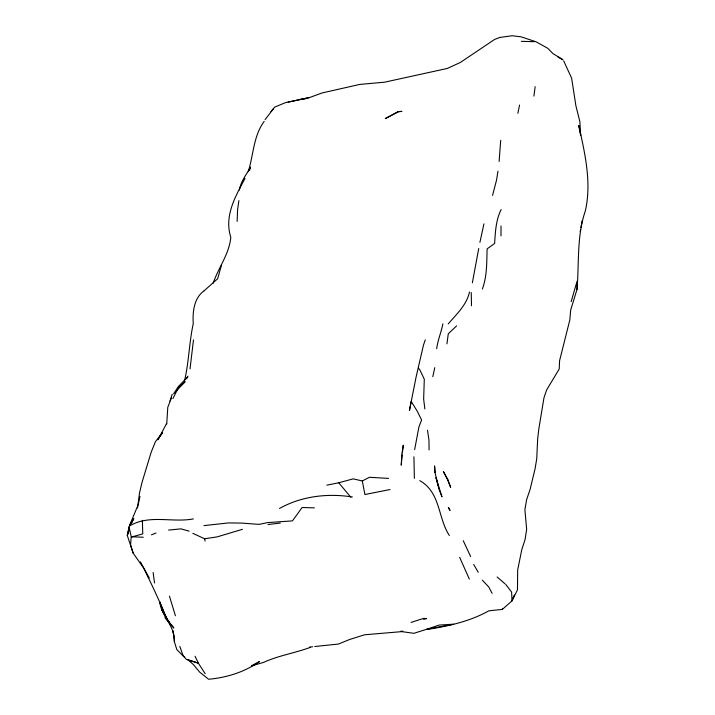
<?xml version="1.0" encoding="UTF-8"?>
<svg xmlns="http://www.w3.org/2000/svg" width="715" height="715" viewBox="0 0 715 715"><rect width="100%" height="100%" fill="white"/><g stroke="black" fill="none" stroke-linecap="round" stroke-linejoin="round"><path stroke-width="1.07" d="M501 235.905L501 225.976M413.922 456.787L414.378 478.389M427.865 629.325C448.957 626.072 470.068 621.29 488.881 610.816L502.314 609.421L511.869 601.011L517.481 589.857L517.669 569.98L521.771 549.71L525.087 539.459L526.66 529.377L524.899 509.679L526.651 499.579L530.137 489.31L535.026 468.969L536.733 458.869L537.653 438.921L538.842 428.875L543.954 397.862L546.564 390.077L559.219 368.976L559.586 360.691L569.819 319.971L570.695 309.953L576.996 289.477L577.157 283.944M237.148 221.364L237.577 209.87L238.899 200.629M166.738 423.977L167.775 407.327L171.377 398.041M499.106 161.456L500.715 140.346M576.996 289.477C579.23 263.263 576.603 236.209 585.344 210.889C591.806 182.522 584.924 153.35 578.775 125.509L580.634 135.484M402.125 454.865L401.231 465.197L401.893 454.266L403.278 445.195L402.384 452.72M193.497 339.893L190.029 368.877M137.53 507.981L139.541 492.885L141.928 482.723L151.24 452.023L155.45 441.682L162.511 432.691L160.205 436.23M533.908 96.114L535.151 86.667M446.938 343.844L448.296 333.78L456.617 325.897M472.365 282.782L478.737 248.525M502.314 609.421L502.439 608.679M184.434 381.184C189.001 362.228 189.064 342.717 193.256 323.716C192.514 312.169 193.828 298.119 204.007 290.898M497.989 171.189L496.532 180.109L492.572 195.401M580.973 227.513L582.207 220.443M479.917 242.34L483.939 223.867M517.857 113.319L519.573 105.042M129.111 530.289L127.306 535.49L129.603 525.337L133.812 518.679L129.058 527.071L127.306 535.49L133.151 553.106L143.25 567.522M580.196 231.562L580.625 229.533M421.6 419.946L417.346 411.357L411.17 401.383L409.463 410.455L416.121 376.912L423.468 345.104L425.291 339.857M139.988 496.478L138.201 504.638L129.603 525.337L132.731 519.894L131.649 523.014M432.798 376.689L434.783 367.662M414.646 449.628L418.919 426.944L421.376 420.572M239.436 190.029C240.687 181.396 246.478 174.54 250.581 167.14L249.562 170.277M248.257 171.6C253.584 154.842 253.325 136.038 264.175 121.389M577.068 281.218L571.16 301.659M221.561 264.89L217.673 278.743L204.168 290.737M442.898 323.824C441.271 332.198 437.652 340.456 436.695 348.732M482.366 289.057C487.138 276.151 486.683 262.378 487.121 248.865L494.628 243.466C495.307 232.125 495.924 219.863 501.144 209.566M270.976 111.62L274.614 107.143L285.678 102.549L309.488 97.562L322.027 92.977L359.77 84.415L384.581 82.189L447.438 68.417L460.335 62.464L494.664 39.405L499.731 37.466L512.199 35.75L521.146 36.831L536.178 41.836L547.815 48.325L552.936 53.607L562.097 59.13M169.929 401.052L172.226 394.251M245.039 178.357C235.458 196.375 223.938 215.93 230.793 237.246C229.372 253.87 218.415 267.633 213.177 283.203M469.487 291.988C466.68 305.055 456.554 314.126 448.26 323.85M511.869 601.011L514.505 595.077L511.976 600.323L511.618 592.109L505.755 584.432M186.66 378.762L187.929 376.179M172.887 398.577L178.196 388.129L185.122 381.703L173.566 393.849L178.464 386.422L187.562 376.948M166.622 423.459L157.908 439.761L159.052 437.991M265.086 119.62L273.344 108.877M326.809 485.172L338.749 482.777L353.183 478.862L362.317 480.963L369.369 477.289L388.594 478.406M251.752 665.585L259.563 661.527C244.584 672.046 226.744 677.65 208.61 679.25L199.628 672.082L193.265 664.45L187.822 659.677L198.341 663.163L205.196 673.745M279.494 508.454C301.775 496.067 327.488 493.144 352.37 496.952M131.319 524.98C150.427 514.657 172.816 522.799 193.39 518.911M151.428 534.829L155.995 533.059M426.596 629.289L439.073 625.089L453.587 624.177L426.596 629.289L413.896 633.311L401.776 631.631L364.57 634.786L349.546 639.514L338.454 644.045L314.725 646.53M242.43 529.323L217.074 536.894L204.597 538.77L192.844 533.327M411.036 622.434L423.521 618.412L426.614 618.555L423.629 619.413M310.167 647.433C294.777 653.099 278.367 655.592 263.406 662.456L251.769 665.799M390.006 489.534L364.909 494.521L362.317 480.963M288.181 102.156L309.488 97.562M203.936 525.597L228.666 522.915L241.625 523.085L259.062 524.372L267.696 522.594L292.453 520.877L302.132 507.48L314.394 507.873M300.756 99.331L305.949 98.679M268 524.56L280.298 523.049M309.559 647.057L312.661 646.744M168.588 530.083L181.002 528.868L189.135 531.165M400.704 631.282L402.786 631.13M521.333 41.336L534.373 41.684M143.277 537.233L131.274 536.786L129.058 527.071M558.058 57.137L562.92 59.792M419.776 480.641C440.637 492.349 437.812 517.973 449.36 535.517M497.131 577.014L505.022 583.815M184.238 657.076L176.811 649.551L174.335 641.534L173.128 630.961M482.33 580.133L488.774 587.015L492.099 593.343M418.472 368.288L419.776 369.709L424.299 379.2L423.646 399.131L424.862 408.944M338.749 482.777L350.851 497.274M473.723 564.475L478.246 572.286M140.39 561.829L149.265 577.97M143.867 568.559C152.116 585.263 159.954 601.932 166.97 619.181M463.266 540.737L470.622 556.52M195.079 656.254L198.341 663.163L186.418 659.453L182.888 655.181L179.814 646.387M563.67 60.811L571.643 78.221L575.915 105.918L579.892 121.702L580.651 135.421M469.353 579.132L459.665 557.36M165.621 616.473L159.695 601.708C161.277 616.553 175.354 626.099 174.335 641.534M438.849 488.863L441.986 496.853L435.998 477.692L438.867 488.524M175.39 615.731L169.446 596.14M133.151 553.106L130.604 545.098L131.149 537.117L142.768 533.899L142.357 520.306M438.063 485.431L435.122 472.981L434.568 465.912L434.908 472.499M204.597 538.77L205.098 541.085M427.516 430.233L428.955 440.02L429.08 449.941M153.126 572.492L154.52 582.966M173.155 631.193L173.405 633.374M471.221 292.48L471.507 305.77M398.219 111.594L385.287 118.592L398.264 111.844L401.937 111.361L398.219 111.594M173.754 627.904L165.156 617.68L173.754 627.904M448.779 508.106L448.368 507.507L450.039 510.456L448.779 508.106M170.197 623.882L166.747 618.868L161.921 609.743L170.197 623.882M447.715 479.354L443.407 471.623L447.519 479.47L450.665 487.416L447.715 479.354"/></g></svg>
